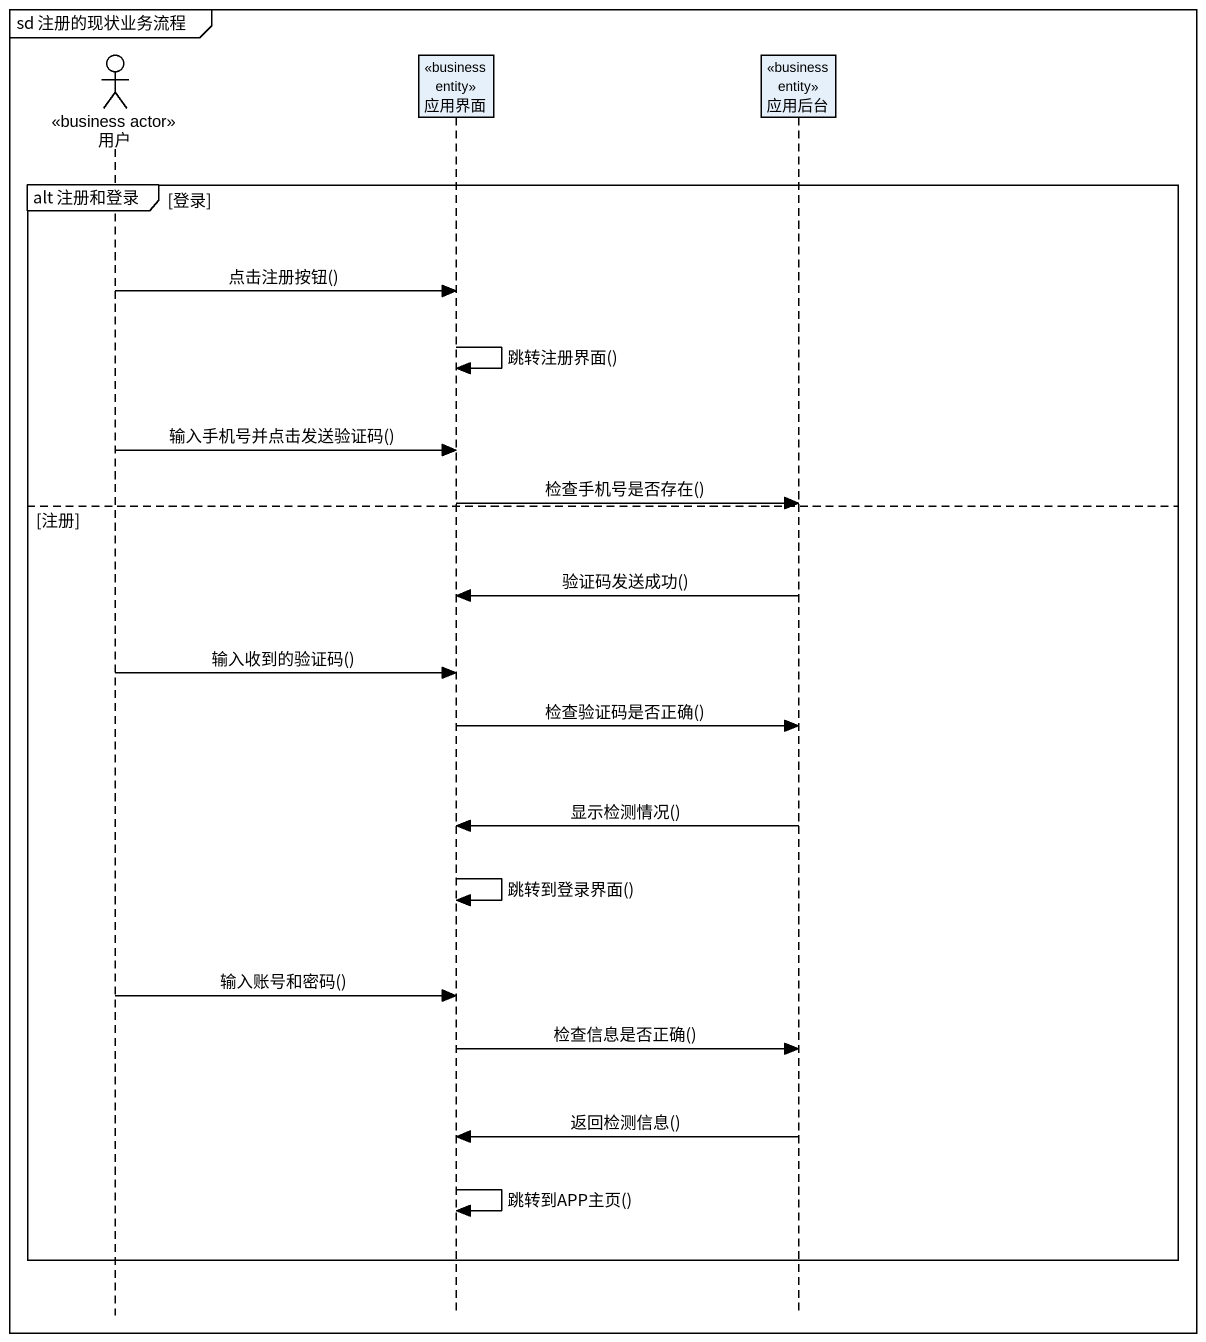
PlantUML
@startuml
mainframe sd 注册的现状业务流程
hide footbox
actor 用户 <<business actor>>
participant 应用界面 <<business entity>>
participant 应用后台 <<business entity>>

group alt 注册和登录 [登录]
  用户 -> 应用界面 : 点击注册按钮()
  应用界面 -> 应用界面 : 跳转注册界面()
  用户 -> 应用界面 : 输入手机号并点击发送验证码()
  应用界面 -> 应用后台 : 检查手机号是否存在()
else 注册
  应用后台 -> 应用界面 : 验证码发送成功()
  用户 -> 应用界面 : 输入收到的验证码()
  应用界面 -> 应用后台 : 检查验证码是否正确()
  应用后台 -> 应用界面 : 显示检测情况()
  应用界面 -> 应用界面 : 跳转到登录界面()
  用户 -> 应用界面 : 输入账号和密码()
  应用界面 -> 应用后台 : 检查信息是否正确()
  应用后台 -> 应用界面 : 返回检测信息()
  应用界面 -> 应用界面 : 跳转到APP主页()
end
@enduml
